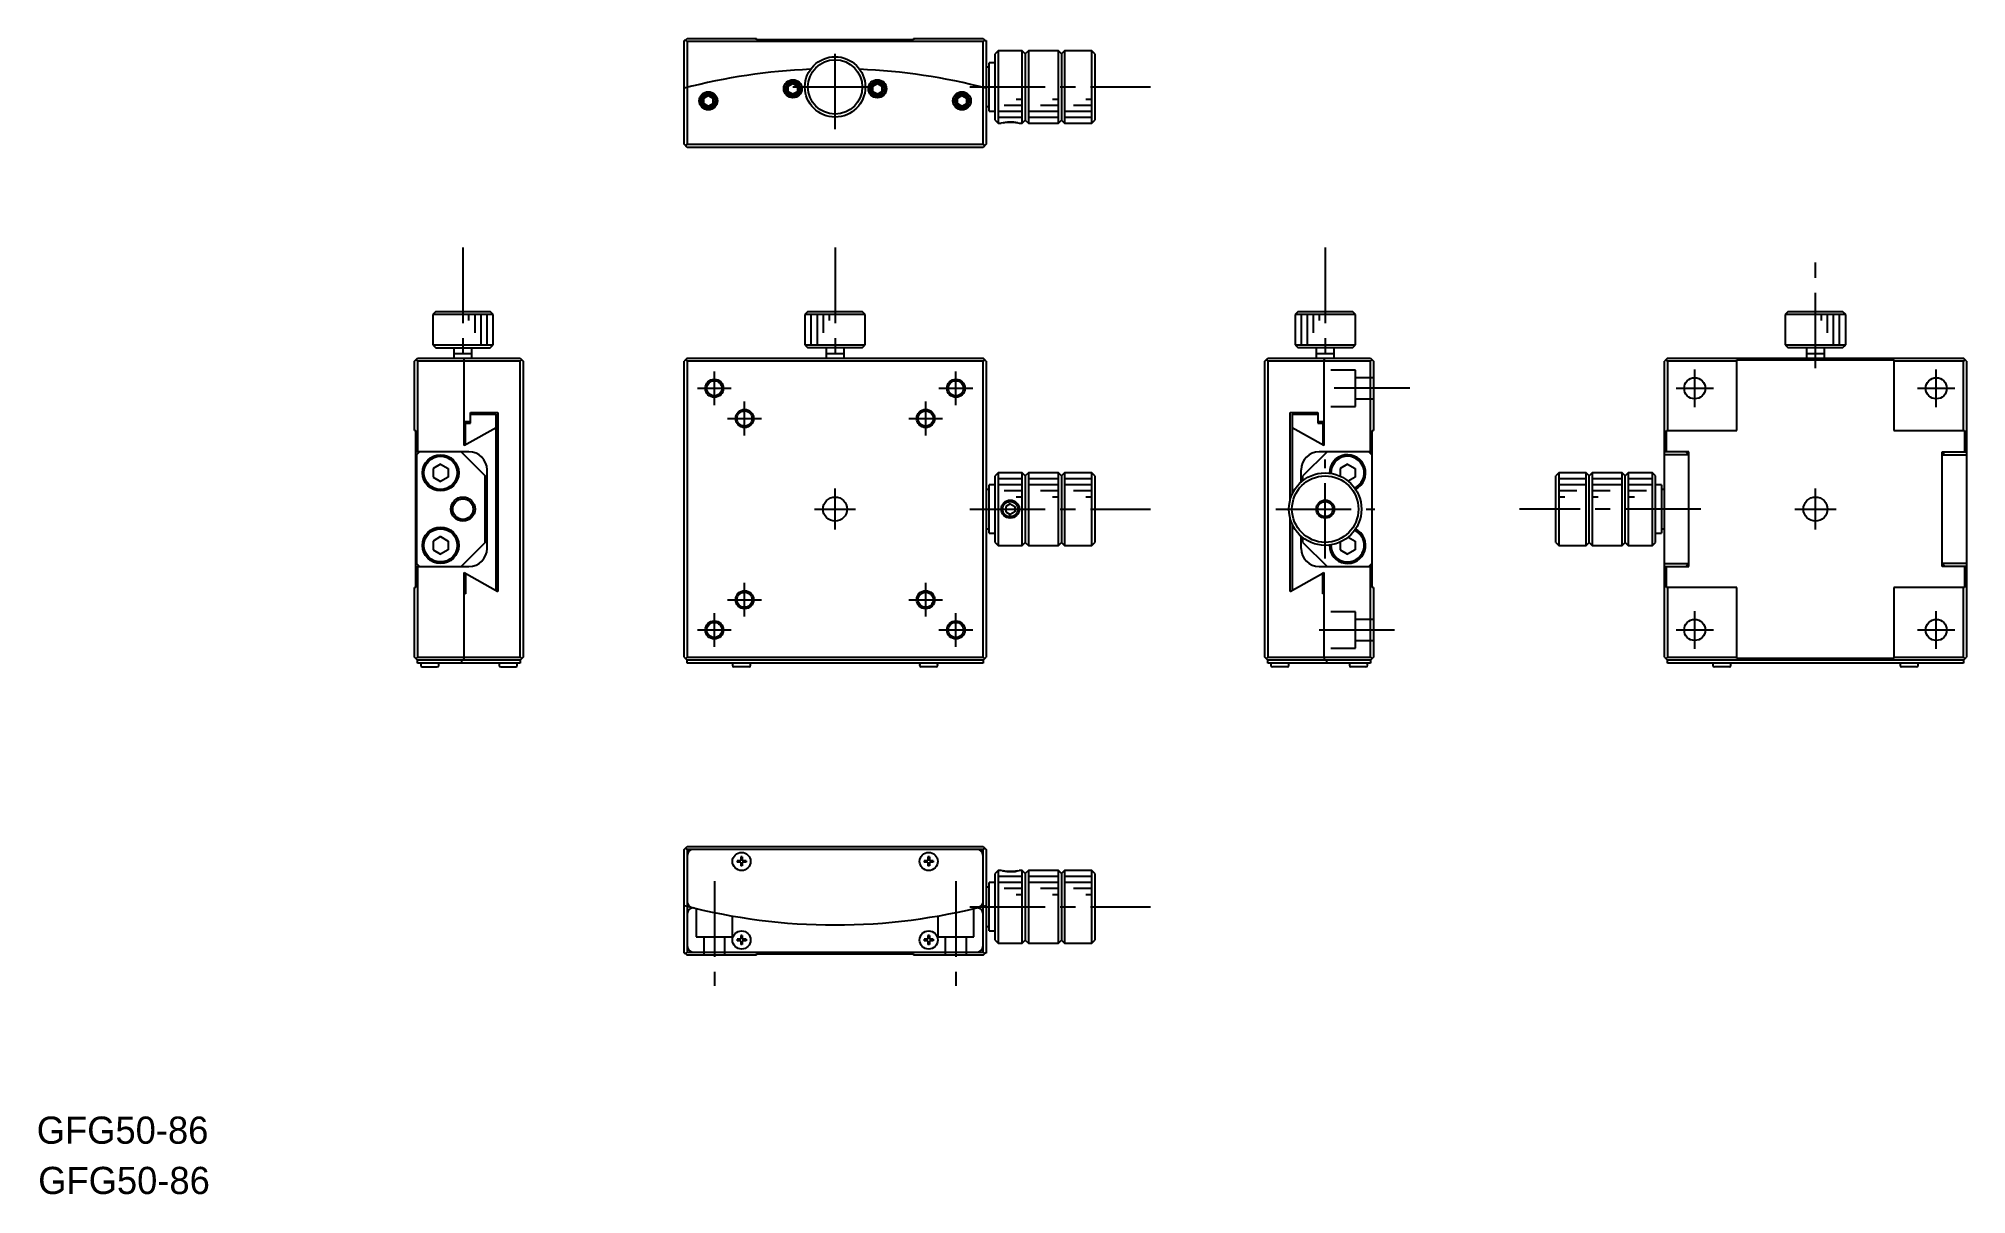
# Model space of a CAD drawing. Extents: x 58 to 377, y -4 to 187.
import ezdxf

# ---------------------------------------------------------------- set-up
doc = ezdxf.new("R2010")
doc.units = 0
doc.header["$LTSCALE"] = 10
doc.linetypes.add('CENTER', pattern=[2, 1.25, -0.25, 0.25, -0.25])
doc.linetypes.add('DASHED', pattern=[3.5, 2, -1.5])
doc.layers.get('0').update_dxf_attribs({"linetype": 'CONTINUOUS'})
doc.layers.add('CENTER', color=1, linetype='CENTER')
doc.styles.get("Standard").update_dxf_attribs({"font": 'FGP教科書体NT-M'})

msp = doc.modelspace()

# ---------------------------------------------------------------- linework, layer by layer
at = {"color": 7, "linetype": 'CONTINUOUS'}
for p, q in [((164.674692, 186.710198), (165.174692, 187.210198)), ((164.874692, 186.910198), (164.674692, 186.910198)), ((164.674692, 169.710198), (164.674692, 186.910198)), ((164.924692, 186.960198), (165.174692, 186.710198)), ((165.174692, 187.210198), (176.674692, 187.210198)), ((214.174692, 186.710198), (165.174692, 186.710198)), ((165.174692, 186.710198), (165.174692, 169.710198)), ((176.674692, 187.010198), (176.674692, 187.210198)), ((202.674692, 187.010198), (176.674692, 187.010198)), ((202.674692, 187.210198), (202.674692, 187.010198)), ((202.674692, 187.210198), (214.174692, 187.210198)), ((214.174692, 187.210198), (214.674692, 186.710198)), ((214.174692, 186.710198), (214.424692, 186.960198)), ((214.174692, 169.710198), (214.174692, 186.710198)), ((214.474692, 186.910198), (214.674692, 186.910198)), ((214.674692, 186.910198), (214.674692, 169.710198)), ((216.674692, 185.210198), (216.174692, 184.710198)), ((216.674692, 185.210198), (216.674692, 173.210198)), ((220.674692, 185.210198), (216.674692, 185.210198)), ((220.674692, 173.210198), (220.674692, 185.210198)), ((221.174692, 184.710198), (220.674692, 185.210198)), ((221.674692, 185.210198), (221.174692, 184.710198)), ((221.674692, 185.210198), (221.674692, 173.210198)), ((226.674692, 185.210198), (221.674692, 185.210198)), ((226.674692, 173.210198), (226.674692, 185.210198)), ((227.174692, 184.710198), (226.674692, 185.210198)), ((227.674692, 185.210198), (227.174692, 184.710198)), ((227.674692, 185.210198), (227.674692, 173.210198)), ((232.174692, 185.210198), (227.674692, 185.210198)), ((232.174692, 173.210198), (232.174692, 185.210198)), ((232.674692, 184.710198), (232.174692, 185.210198)), ((215.174692, 182.460198), (214.674692, 182.460198)), ((215.174692, 175.210198), (215.174692, 183.210198)), ((216.174692, 183.210198), (215.174692, 183.210198)), ((216.174692, 173.710198), (216.174692, 184.710198)), ((221.174692, 184.710198), (221.174692, 173.710198)), ((227.174692, 184.710198), (227.174692, 173.710198)), ((232.674692, 184.710198), (232.674692, 173.710198)), ((181.924692, 179.343211), (182.674692, 179.776223)), ((181.924692, 178.477185), (181.924692, 179.343211)), ((182.674692, 179.776223), (183.424692, 179.343211)), ((183.424692, 179.343211), (183.424692, 178.477185)), ((195.924692, 179.343211), (196.674692, 179.776223)), ((195.924692, 178.477185), (195.924692, 179.343211)), ((196.674692, 179.776223), (197.424692, 179.343211)), ((197.424692, 179.343211), (197.424692, 178.477185)), ((167.924692, 177.343211), (168.674692, 177.776223)), ((167.924692, 176.477185), (167.924692, 177.343211)), ((167.924692, 176.477185), (168.674692, 176.044172)), ((168.674692, 177.776223), (169.424692, 177.343211)), ((168.674692, 176.044172), (169.424692, 176.477185)), ((169.424692, 177.343211), (169.424692, 176.477185)), ((181.924692, 178.477185), (182.674692, 178.044172)), ((182.674692, 178.044172), (183.424692, 178.477185)), ((195.924692, 178.477185), (196.674692, 178.044172)), ((196.674692, 178.044172), (197.424692, 178.477185)), ((209.924692, 177.343211), (210.674692, 177.776223)), ((209.924692, 176.477185), (209.924692, 177.343211)), ((209.924692, 176.477185), (210.674692, 176.044172)), ((210.674692, 177.776223), (211.424692, 177.343211)), ((210.674692, 176.044172), (211.424692, 176.477185)), ((211.424692, 177.343211), (211.424692, 176.477185)), ((214.674692, 175.960198), (215.174692, 175.960198)), ((215.174692, 175.210198), (216.174692, 175.210198)), ((216.174692, 173.710198), (216.674692, 173.210198)), ((216.674692, 173.210198), (217.175609, 173.210198)), ((220.174687, 173.210198), (220.674692, 173.210198)), ((220.674692, 173.210198), (221.174692, 173.710198)), ((221.174692, 173.710198), (221.674692, 173.210198)), ((221.674692, 173.210198), (226.674692, 173.210198)), ((226.674692, 173.210198), (227.174692, 173.710198)), ((227.174692, 173.710198), (227.674692, 173.210198)), ((227.674692, 173.210198), (232.174692, 173.210198)), ((232.174692, 173.210198), (232.674692, 173.710198)), ((165.174692, 169.210198), (164.674692, 169.710198)), ((165.174692, 169.710198), (164.924692, 169.460198)), ((165.174692, 169.710198), (214.174692, 169.710198)), ((214.424692, 169.460198), (214.174692, 169.710198)), ((214.674692, 169.710198), (214.174692, 169.210198)), ((214.174692, 169.210198), (165.174692, 169.210198)), ((123.532916, 142.03578), (123.032916, 141.53578)), ((133.032916, 141.53578), (123.032916, 141.53578)), ((123.032916, 141.53578), (123.032916, 136.53578)), ((123.532916, 142.03578), (132.532916, 142.03578)), ((133.032916, 141.53578), (132.532916, 142.03578)), ((133.032916, 136.53578), (133.032916, 141.53578)), ((185.174692, 142.03578), (184.674692, 141.53578)), ((194.674692, 141.53578), (184.674692, 141.53578)), ((184.674692, 141.53578), (184.674692, 136.53578)), ((185.174692, 142.03578), (194.174692, 142.03578)), ((194.674692, 141.53578), (194.174692, 142.03578)), ((194.674692, 136.53578), (194.674692, 141.53578)), ((266.341469, 142.03578), (265.841469, 141.53578)), ((265.841469, 141.53578), (265.841469, 136.53578)), ((275.841469, 141.53578), (265.841469, 141.53578)), ((266.341469, 142.03578), (275.341469, 142.03578)), ((275.841469, 141.53578), (275.341469, 142.03578)), ((275.841469, 136.53578), (275.841469, 141.53578)), ((347.541584, 142.03578), (347.041584, 141.53578)), ((347.041584, 141.53578), (347.041584, 136.53578)), ((357.041584, 141.53578), (347.041584, 141.53578)), ((347.541584, 142.03578), (356.541584, 142.03578)), ((357.041584, 141.53578), (356.541584, 142.03578)), ((357.041584, 136.53578), (357.041584, 141.53578)), ((120.032916, 133.834411), (120.532916, 134.334411)), ((120.532916, 134.334411), (137.532916, 134.334411)), ((123.032916, 136.53578), (133.032916, 136.53578)), ((123.032916, 136.53578), (123.532916, 136.03578)), ((123.532916, 136.03578), (132.532916, 136.03578)), ((129.532921, 135.03578), (126.532911, 135.03578)), ((126.532916, 136.03578), (126.532916, 134.334431)), ((129.532916, 134.334431), (129.532916, 136.03578)), ((132.532916, 136.03578), (133.032916, 136.53578)), ((137.532916, 134.334411), (138.032916, 133.834411)), ((165.174692, 134.334411), (164.674692, 133.834411)), ((165.174692, 134.334411), (214.174692, 134.334411)), ((184.674692, 136.53578), (185.174692, 136.03578)), ((184.674692, 136.53578), (194.674692, 136.53578)), ((194.174692, 136.03578), (185.174692, 136.03578)), ((191.174697, 135.03578), (188.174687, 135.03578)), ((188.174692, 136.03578), (188.174692, 134.334411)), ((191.174692, 134.334411), (191.174692, 136.03578)), ((194.174692, 136.03578), (194.674692, 136.53578)), ((214.674692, 133.834411), (214.174692, 134.334411)), ((260.841469, 133.834411), (261.341469, 134.334411)), ((261.341469, 134.334411), (278.341469, 134.334411)), ((265.841469, 136.53578), (266.341469, 136.03578)), ((265.841469, 136.53578), (275.841469, 136.53578)), ((275.341469, 136.03578), (266.341469, 136.03578)), ((272.341474, 135.03578), (269.341464, 135.03578)), ((269.341469, 136.03578), (269.341469, 134.334431)), ((272.341469, 134.334431), (272.341469, 136.03578)), ((275.341469, 136.03578), (275.841469, 136.53578)), ((278.341469, 134.334411), (278.841469, 133.834411)), ((327.541584, 134.334411), (327.041584, 133.834411)), ((327.541584, 134.334411), (376.541584, 134.334411)), ((347.041584, 136.53578), (357.041584, 136.53578)), ((347.041584, 136.53578), (347.541584, 136.03578)), ((356.541584, 136.03578), (347.541584, 136.03578)), ((353.541589, 135.03578), (350.541579, 135.03578)), ((350.541584, 136.03578), (350.541584, 134.334411)), ((353.541584, 134.334411), (353.541584, 136.03578)), ((356.541584, 136.03578), (357.041584, 136.53578)), ((377.041584, 133.834411), (376.541584, 134.334411)), ((120.032916, 122.334411), (120.032916, 133.834411)), ((120.532916, 133.834411), (120.282916, 134.084411)), ((120.532916, 133.834411), (120.532916, 118.834411)), ((137.532916, 133.834411), (120.532916, 133.834411)), ((128.241476, 119.84031), (128.241476, 133.834411)), ((137.782916, 134.084411), (137.532916, 133.834411)), ((137.532916, 84.834411), (137.532916, 133.834411)), ((138.032916, 133.834411), (138.032916, 84.834411)), ((164.674692, 84.834411), (164.674692, 133.834411)), ((165.174692, 133.834411), (164.924692, 134.084411)), ((165.174692, 133.834411), (165.174692, 84.834411)), ((214.174692, 133.834411), (165.174692, 133.834411)), ((214.174692, 133.834411), (214.424692, 134.084411)), ((214.174692, 84.834411), (214.174692, 133.834411)), ((214.674692, 133.834411), (214.674692, 84.834411)), ((260.841469, 84.834411), (260.841469, 133.834411)), ((261.341469, 133.834411), (261.091469, 134.084411)), ((261.341469, 133.834411), (261.341469, 84.834411)), ((278.341469, 133.834411), (261.341469, 133.834411)), ((270.632909, 133.834411), (270.632909, 119.84031)), ((278.591469, 134.084411), (278.341469, 133.834411)), ((278.341469, 118.834411), (278.341469, 133.834411)), ((278.841469, 133.834411), (278.841469, 122.334411)), ((327.041584, 84.834411), (327.041584, 133.834411)), ((327.291584, 134.084411), (327.541584, 133.834411)), ((327.541584, 133.834411), (327.541584, 122.334411)), ((339.041584, 133.834411), (327.541584, 133.834411)), ((339.041584, 134.034411), (365.041584, 134.034411)), ((339.041584, 122.334411), (339.041584, 134.034411)), ((365.041584, 134.034411), (365.041584, 122.334411)), ((376.541584, 133.834411), (365.041584, 133.834411)), ((376.541584, 133.834411), (376.791584, 134.084411)), ((376.541584, 122.334411), (376.541584, 133.834411)), ((377.041584, 133.834411), (377.041584, 84.834411)), ((129.275331, 125.334411), (133.83336, 125.334411)), ((129.275331, 123.53578), (129.275331, 125.334411)), ((129.275331, 125.093365), (129.332916, 125.03578)), ((129.275331, 125.03578), (133.522088, 125.03578)), ((131.332913, 125.035783), (131.631548, 125.334411)), ((133.522088, 95.894027), (133.522088, 125.03578)), ((133.83336, 125.334411), (133.83336, 95.72031)), ((265.041026, 110.868965), (265.041026, 125.334411)), ((265.041026, 125.334411), (269.599055, 125.334411)), ((265.352297, 125.03578), (269.599055, 125.03578)), ((265.352297, 125.03578), (265.352297, 111.757011)), ((267.242838, 125.334411), (267.541469, 125.03578)), ((269.541469, 125.03578), (269.599055, 125.093365)), ((269.599055, 125.334411), (269.599055, 123.53578)), ((120.032916, 122.334411), (120.232916, 122.334411)), ((120.232916, 96.334411), (120.232916, 122.334411)), ((128.241476, 123.834411), (129.275331, 123.834411)), ((128.241476, 123.53578), (129.275331, 123.53578)), ((128.448189, 119.95578), (128.448189, 123.53578)), ((133.522088, 122.784796), (128.701354, 120.097176)), ((270.633113, 119.840675), (265.352297, 122.784796)), ((269.599055, 123.834411), (270.632909, 123.834411)), ((269.599055, 123.53578), (270.632909, 123.53578)), ((270.426196, 123.53578), (270.426196, 119.95578)), ((278.641469, 122.334411), (278.841469, 122.334411)), ((278.641469, 96.334411), (278.641469, 122.334411)), ((327.341584, 118.834411), (327.341584, 122.334411)), ((327.341584, 122.334411), (339.041584, 122.334411)), ((365.041584, 122.334411), (376.741584, 122.334411)), ((376.741584, 122.334411), (376.741584, 118.834411)), ((129.032916, 118.834411), (120.232916, 118.834411)), ((120.332916, 118.334411), (120.832916, 118.834411)), ((120.332916, 118.334411), (120.332916, 100.334411)), ((127.732916, 118.834411), (131.732916, 114.834411)), ((128.701342, 120.097197), (128.241476, 119.84031)), ((128.241476, 119.95578), (128.448189, 119.95578)), ((271.141469, 118.834411), (267.141469, 114.834411)), ((278.641469, 118.834411), (269.841469, 118.834411)), ((270.426196, 119.95578), (270.632909, 119.95578)), ((278.541469, 118.334411), (278.041469, 118.834411)), ((278.541469, 118.334411), (278.541469, 100.334411)), ((331.041584, 118.834411), (327.041584, 118.834411)), ((331.041584, 118.334411), (327.041584, 118.334411)), ((331.041584, 118.334411), (330.541584, 118.834411)), ((331.041584, 99.834411), (331.041584, 118.834411)), ((373.041584, 118.334411), (373.541584, 118.834411)), ((373.041584, 99.834411), (373.041584, 118.834411)), ((373.041584, 118.834411), (377.041584, 118.834411)), ((373.041584, 118.334411), (377.041584, 118.334411)), ((124.332916, 116.777787), (123.082916, 116.056099)), ((123.082916, 116.056099), (123.082916, 114.612723)), ((124.332916, 116.777787), (125.582916, 116.056099)), ((125.582916, 116.056099), (125.582916, 114.612723)), ((132.032916, 102.834411), (132.032916, 115.834411)), ((216.674692, 115.334411), (216.174692, 114.834411)), ((220.674692, 115.334411), (216.674692, 115.334411)), ((216.674692, 115.334411), (216.674692, 103.334411)), ((221.174692, 114.834411), (220.674692, 115.334411)), ((220.674692, 103.334411), (220.674692, 115.334411)), ((221.674692, 115.334411), (221.174692, 114.834411)), ((221.674692, 115.334411), (221.674692, 103.334411)), ((226.674692, 115.334411), (221.674692, 115.334411)), ((227.174692, 114.834411), (226.674692, 115.334411)), ((226.674692, 103.334411), (226.674692, 115.334411)), ((227.674692, 115.334411), (227.174692, 114.834411)), ((227.674692, 115.334411), (227.674692, 103.334411)), ((232.174692, 115.334411), (227.674692, 115.334411)), ((232.174692, 103.334411), (232.174692, 115.334411)), ((232.674692, 114.834411), (232.174692, 115.334411)), ((266.841469, 113.806547), (266.841469, 115.834411)), ((274.541469, 116.777787), (273.291469, 116.056099)), ((273.291469, 116.056099), (273.291469, 114.811409)), ((274.541469, 116.777787), (275.791469, 116.056099)), ((275.791469, 116.056099), (275.791469, 114.612723)), ((309.541584, 115.334411), (309.041584, 114.834411)), ((314.041584, 115.334411), (309.541584, 115.334411)), ((309.541584, 115.334411), (309.541584, 103.334411)), ((314.541584, 114.834411), (314.041584, 115.334411)), ((314.041584, 103.334411), (314.041584, 115.334411)), ((315.041584, 115.334411), (314.541584, 114.834411)), ((315.041584, 115.334411), (315.041584, 103.334411)), ((320.041584, 115.334411), (315.041584, 115.334411)), ((320.541584, 114.834411), (320.041584, 115.334411)), ((320.041584, 103.334411), (320.041584, 115.334411)), ((321.041584, 115.334411), (320.541584, 114.834411)), ((321.041584, 115.334411), (321.041584, 103.334411)), ((325.041584, 115.334411), (321.041584, 115.334411)), ((325.041584, 103.334411), (325.041584, 115.334411)), ((325.541584, 114.834411), (325.041584, 115.334411)), ((123.082916, 114.612723), (124.332916, 113.891036)), ((125.582916, 114.612723), (124.332916, 113.891036)), ((131.732916, 103.834411), (131.732916, 114.834411)), ((215.174692, 112.584411), (214.674692, 112.584411)), ((216.174692, 113.334411), (215.174692, 113.334411)), ((215.174692, 105.334411), (215.174692, 113.334411)), ((216.174692, 103.834411), (216.174692, 114.834411)), ((221.174692, 114.834411), (221.174692, 103.834411)), ((227.174692, 114.834411), (227.174692, 103.834411)), ((232.674692, 114.834411), (232.674692, 103.834411)), ((267.141469, 114.057758), (267.141469, 114.834411)), ((275.791469, 114.612723), (274.662131, 113.9607)), ((309.041584, 103.834411), (309.041584, 114.834411)), ((314.541584, 103.834411), (314.541584, 114.834411)), ((320.541584, 103.834411), (320.541584, 114.834411)), ((325.541584, 103.834411), (325.541584, 114.834411)), ((326.541584, 113.334411), (325.541584, 113.334411)), ((326.541584, 113.334411), (326.541584, 105.334411)), ((327.041584, 112.584411), (326.541584, 112.584411)), ((218.674692, 110.200437), (217.924692, 109.767424)), ((217.924692, 109.767424), (217.924692, 108.901399)), ((217.924692, 108.901399), (218.674692, 108.468386)), ((218.674692, 110.200437), (219.424692, 109.767424)), ((219.424692, 108.901399), (218.674692, 108.468386)), ((219.424692, 109.767424), (219.424692, 108.901399)), ((214.674692, 106.084411), (215.174692, 106.084411)), ((265.041026, 95.72031), (265.041026, 107.799857)), ((265.352297, 106.911811), (265.352297, 95.894027)), ((326.541584, 106.084411), (327.041584, 106.084411)), ((124.332916, 104.777787), (123.082916, 104.056099)), ((123.082916, 104.056099), (123.082916, 102.612723)), ((123.082916, 102.612723), (124.332916, 101.891036)), ((124.332916, 104.777787), (125.582916, 104.056099)), ((125.582916, 102.612723), (124.332916, 101.891036)), ((125.582916, 104.056099), (125.582916, 102.612723)), ((131.732916, 103.834411), (127.732916, 99.834411)), ((215.174692, 105.334411), (216.174692, 105.334411)), ((216.174692, 103.834411), (216.674692, 103.334411)), ((216.674692, 103.334411), (220.674692, 103.334411)), ((220.674692, 103.334411), (221.174692, 103.834411)), ((221.174692, 103.834411), (221.674692, 103.334411)), ((221.674692, 103.334411), (226.674692, 103.334411)), ((226.674692, 103.334411), (227.174692, 103.834411)), ((227.174692, 103.834411), (227.674692, 103.334411)), ((227.674692, 103.334411), (232.174692, 103.334411)), ((232.174692, 103.334411), (232.674692, 103.834411)), ((266.841469, 102.834411), (266.841469, 104.862275)), ((267.141469, 103.834411), (267.141469, 104.611065)), ((267.141469, 103.834411), (271.141469, 99.834411)), ((273.291469, 103.857414), (273.291469, 102.612723)), ((273.291469, 102.612723), (274.541469, 101.891036)), ((275.791469, 102.612723), (274.541469, 101.891036)), ((274.662131, 104.708123), (275.791469, 104.056099)), ((275.791469, 104.056099), (275.791469, 102.612723)), ((309.041584, 103.834411), (309.541584, 103.334411)), ((309.541584, 103.334411), (314.041584, 103.334411)), ((314.041584, 103.334411), (314.541584, 103.834411)), ((314.541584, 103.834411), (315.041584, 103.334411)), ((315.041584, 103.334411), (320.041584, 103.334411)), ((320.041584, 103.334411), (320.541584, 103.834411)), ((320.541584, 103.834411), (321.041584, 103.334411)), ((321.041584, 103.334411), (325.041584, 103.334411)), ((325.041584, 103.334411), (325.541584, 103.834411)), ((325.541584, 105.334411), (326.541584, 105.334411)), ((120.232916, 99.834411), (129.032916, 99.834411)), ((120.832916, 99.834411), (120.332916, 100.334411)), ((120.532916, 99.834411), (120.532916, 84.834411)), ((269.841469, 99.834411), (278.641469, 99.834411)), ((278.041469, 99.834411), (278.541469, 100.334411)), ((278.341469, 84.834411), (278.341469, 99.834411)), ((327.041584, 100.334411), (331.041584, 100.334411)), ((327.041584, 99.834411), (331.041584, 99.834411)), ((327.341584, 96.334411), (327.341584, 99.834411)), ((330.541584, 99.834411), (331.041584, 100.334411)), ((377.041584, 100.334411), (373.041584, 100.334411)), ((373.541584, 99.834411), (373.041584, 100.334411)), ((377.041584, 99.834411), (373.041584, 99.834411)), ((376.741584, 99.834411), (376.741584, 96.334411)), ((120.032916, 84.834411), (120.032916, 96.334411)), ((120.232916, 96.334411), (120.032916, 96.334411)), ((128.241402, 98.838381), (133.833428, 95.720433)), ((128.241476, 84.834411), (128.241476, 98.838513)), ((128.241476, 98.722531), (128.448189, 98.722531)), ((128.448189, 98.722531), (128.448189, 95.334411)), ((265.040957, 95.720433), (270.465253, 98.744859)), ((270.426196, 95.334411), (270.426196, 98.722531)), ((270.426196, 98.722531), (270.632909, 98.722531)), ((270.465253, 98.744859), (270.632909, 98.838513)), ((270.632909, 98.838513), (270.632909, 84.834411)), ((278.841469, 96.334411), (278.641469, 96.334411)), ((278.841469, 96.334411), (278.841469, 84.834411)), ((339.041584, 96.334411), (327.341584, 96.334411)), ((327.541584, 96.334411), (327.541584, 84.834411)), ((339.041584, 84.634411), (339.041584, 96.334411)), ((376.741584, 96.334411), (365.041584, 96.334411)), ((365.041584, 96.334411), (365.041584, 84.634411)), ((376.541584, 84.834411), (376.541584, 96.334411)), ((128.448189, 95.334411), (128.241476, 95.334411)), ((270.632909, 95.334411), (270.426196, 95.334411)), ((120.532916, 84.334411), (120.032916, 84.834411)), ((120.282916, 84.584411), (120.532916, 84.834411)), ((120.532916, 84.834411), (137.532916, 84.834411)), ((120.532916, 83.834411), (120.532916, 84.334411)), ((137.532916, 84.334411), (120.532916, 84.334411)), ((137.532916, 83.834411), (120.532916, 83.834411)), ((121.032916, 83.584411), (121.032916, 83.484411)), ((121.282916, 83.234411), (123.782916, 83.234411)), ((124.032916, 83.484411), (124.032916, 83.584411)), ((127.833379, 83.834411), (127.833379, 84.334411)), ((134.032916, 83.584411), (134.032916, 83.484411)), ((134.282916, 83.234411), (136.782916, 83.234411)), ((137.032916, 83.484411), (137.032916, 83.584411)), ((137.532916, 84.834411), (137.782916, 84.584411)), ((138.032916, 84.834411), (137.532916, 84.334411)), ((137.532916, 84.334411), (137.532916, 83.834411)), ((164.674692, 84.834411), (165.174692, 84.334411)), ((164.924692, 84.584411), (165.174692, 84.834411)), ((165.174692, 84.834411), (214.174692, 84.834411)), ((165.174692, 83.834411), (165.174692, 84.334411)), ((214.174692, 84.334411), (165.174692, 84.334411)), ((214.174692, 83.834411), (165.174692, 83.834411)), ((172.674692, 83.584411), (172.674692, 83.484411)), ((175.424692, 83.234411), (172.924692, 83.234411)), ((175.674692, 83.484411), (175.674692, 83.584411)), ((203.674692, 83.584411), (203.674692, 83.484411)), ((206.424692, 83.234411), (203.924692, 83.234411)), ((206.674692, 83.484411), (206.674692, 83.584411)), ((214.424692, 84.584411), (214.174692, 84.834411)), ((214.174692, 84.334411), (214.674692, 84.834411)), ((214.174692, 84.334411), (214.174692, 83.834411)), ((261.341469, 84.334411), (260.841469, 84.834411)), ((261.091469, 84.584411), (261.341469, 84.834411)), ((261.341469, 84.834411), (278.341469, 84.834411)), ((261.341469, 83.834411), (261.341469, 84.334411)), ((278.341469, 84.334411), (261.341469, 84.334411)), ((278.341469, 83.834411), (261.341469, 83.834411)), ((261.841469, 83.584411), (261.841469, 83.484411)), ((264.591469, 83.234411), (262.091469, 83.234411)), ((264.841469, 83.484411), (264.841469, 83.584411)), ((271.041006, 84.334411), (271.041006, 83.834411)), ((274.841469, 83.584411), (274.841469, 83.484411)), ((277.591469, 83.234411), (275.091469, 83.234411)), ((277.841469, 83.484411), (277.841469, 83.584411)), ((278.341469, 84.834411), (278.591469, 84.584411)), ((278.841469, 84.834411), (278.341469, 84.334411)), ((278.341469, 84.334411), (278.341469, 83.834411)), ((327.041584, 84.834411), (327.541584, 84.334411)), ((327.541584, 84.834411), (327.291584, 84.584411)), ((327.541584, 84.834411), (339.041584, 84.834411)), ((327.541584, 83.834411), (327.541584, 84.334411)), ((376.541584, 84.334411), (327.541584, 84.334411)), ((376.541584, 83.834411), (327.541584, 83.834411)), ((335.041584, 83.584411), (335.041584, 83.484411)), ((337.791584, 83.234411), (335.291584, 83.234411)), ((338.041584, 83.484411), (338.041584, 83.584411)), ((365.041584, 84.634411), (339.041584, 84.634411)), ((365.041584, 84.834411), (376.541584, 84.834411)), ((366.041584, 83.584411), (366.041584, 83.484411)), ((368.791584, 83.234411), (366.291584, 83.234411)), ((369.041584, 83.484411), (369.041584, 83.584411)), ((376.791584, 84.584411), (376.541584, 84.834411)), ((376.541584, 84.334411), (377.041584, 84.834411)), ((376.541584, 84.334411), (376.541584, 83.834411)), ((164.674692, 53.018323), (165.174692, 53.518323)), ((164.674692, 35.818323), (164.674692, 53.018323)), ((164.924692, 53.268323), (165.174692, 53.018323)), ((165.174692, 53.518323), (214.174692, 53.518323)), ((165.174692, 53.018323), (165.174692, 36.018323)), ((214.174692, 53.018323), (165.174692, 53.018323)), ((173.424692, 51.143323), (173.424692, 50.893323)), ((174.049692, 51.143323), (173.424692, 51.143323)), ((174.299692, 51.768323), (174.049692, 51.768323)), ((174.049692, 51.768323), (174.049692, 51.143323)), ((174.299692, 51.768323), (174.299692, 51.143323)), ((174.924692, 51.143323), (174.299692, 51.143323)), ((174.924692, 51.143323), (174.924692, 50.893323)), ((204.424692, 51.143323), (204.424692, 50.893323)), ((205.049692, 51.143323), (204.424692, 51.143323)), ((205.299692, 51.768323), (205.049692, 51.768323)), ((205.049692, 51.768323), (205.049692, 51.143323)), ((205.299692, 51.768323), (205.299692, 51.143323)), ((205.924692, 51.143323), (205.299692, 51.143323)), ((205.924692, 51.143323), (205.924692, 50.893323)), ((214.174692, 53.518323), (214.674692, 53.018323)), ((214.174692, 53.018323), (214.424692, 53.268323)), ((214.174692, 36.018323), (214.174692, 53.018323)), ((214.674692, 53.018323), (214.674692, 35.818323)), ((174.049692, 50.893323), (173.424692, 50.893323)), ((174.049692, 50.893323), (174.049692, 50.268323)), ((174.299692, 50.268323), (174.049692, 50.268323)), ((174.299692, 50.893323), (174.299692, 50.268323)), ((174.924692, 50.893323), (174.299692, 50.893323)), ((205.049692, 50.893323), (204.424692, 50.893323)), ((205.049692, 50.893323), (205.049692, 50.268323)), ((205.299692, 50.268323), (205.049692, 50.268323)), ((205.299692, 50.893323), (205.299692, 50.268323)), ((205.924692, 50.893323), (205.299692, 50.893323)), ((216.674692, 49.518323), (216.174692, 49.018323)), ((216.174692, 38.018323), (216.174692, 49.018323)), ((216.674692, 49.518323), (216.674692, 37.518323)), ((217.175609, 49.518323), (216.674692, 49.518323)), ((220.674692, 49.518323), (220.174687, 49.518323)), ((220.674692, 37.518323), (220.674692, 49.518323)), ((221.174692, 49.018323), (220.674692, 49.518323)), ((221.674692, 49.518323), (221.174692, 49.018323)), ((221.174692, 49.018323), (221.174692, 38.018323)), ((221.674692, 49.518323), (221.674692, 37.518323)), ((226.674692, 49.518323), (221.674692, 49.518323)), ((226.674692, 37.518323), (226.674692, 49.518323)), ((227.174692, 49.018323), (226.674692, 49.518323)), ((227.674692, 49.518323), (227.174692, 49.018323)), ((227.174692, 49.018323), (227.174692, 38.018323)), ((227.674692, 49.518323), (227.674692, 37.518323)), ((232.174692, 49.518323), (227.674692, 49.518323)), ((232.174692, 37.518323), (232.174692, 49.518323)), ((232.674692, 49.018323), (232.174692, 49.518323)), ((232.674692, 49.018323), (232.674692, 38.018323)), ((215.174692, 46.768323), (214.674692, 46.768323)), ((215.174692, 39.518323), (215.174692, 47.518323)), ((216.174692, 47.518323), (215.174692, 47.518323)), ((174.299692, 38.768323), (174.049692, 38.768323)), ((174.049692, 38.768323), (174.049692, 38.143323)), ((174.299692, 38.768323), (174.299692, 38.143323)), ((205.299692, 38.768323), (205.049692, 38.768323)), ((205.049692, 38.768323), (205.049692, 38.143323)), ((205.299692, 38.768323), (205.299692, 38.143323)), ((214.674692, 40.268323), (215.174692, 40.268323)), ((215.174692, 39.518323), (216.174692, 39.518323)), ((164.674692, 36.018323), (165.174692, 35.518323)), ((164.674692, 35.818323), (164.874692, 35.818323)), ((165.174692, 36.018323), (164.924692, 35.768323)), ((165.174692, 36.018323), (214.174692, 36.018323)), ((176.674692, 35.518323), (165.174692, 35.518323)), ((173.424692, 38.143323), (173.424692, 37.893323)), ((174.049692, 38.143323), (173.424692, 38.143323)), ((174.049692, 37.893323), (173.424692, 37.893323)), ((174.049692, 37.893323), (174.049692, 37.268323)), ((174.299692, 37.268323), (174.049692, 37.268323)), ((174.924692, 38.143323), (174.299692, 38.143323)), ((174.299692, 37.893323), (174.299692, 37.268323)), ((174.924692, 37.893323), (174.299692, 37.893323)), ((174.924692, 38.143323), (174.924692, 37.893323)), ((176.674692, 35.718323), (202.674692, 35.718323)), ((176.674692, 35.518323), (176.674692, 35.718323)), ((202.674692, 35.718323), (202.674692, 35.518323)), ((214.174692, 35.518323), (202.674692, 35.518323)), ((204.424692, 38.143323), (204.424692, 37.893323)), ((205.049692, 38.143323), (204.424692, 38.143323)), ((205.049692, 37.893323), (204.424692, 37.893323)), ((205.049692, 37.893323), (205.049692, 37.268323)), ((205.299692, 37.268323), (205.049692, 37.268323)), ((205.924692, 38.143323), (205.299692, 38.143323)), ((205.299692, 37.893323), (205.299692, 37.268323)), ((205.924692, 37.893323), (205.299692, 37.893323)), ((205.924692, 38.143323), (205.924692, 37.893323)), ((214.424692, 35.768323), (214.174692, 36.018323)), ((214.174692, 35.518323), (214.674692, 36.018323)), ((214.674692, 35.818323), (214.474692, 35.818323)), ((216.174692, 38.018323), (216.674692, 37.518323)), ((216.674692, 37.518323), (220.674692, 37.518323)), ((220.674692, 37.518323), (221.174692, 38.018323)), ((221.174692, 38.018323), (221.674692, 37.518323)), ((221.674692, 37.518323), (226.674692, 37.518323)), ((226.674692, 37.518323), (227.174692, 38.018323)), ((227.174692, 38.018323), (227.674692, 37.518323)), ((227.674692, 37.518323), (232.174692, 37.518323)), ((232.174692, 37.518323), (232.674692, 38.018323))]:
    msp.add_line(p, q, dxfattribs=at)
at = {"color": 3, "linetype": 'CONTINUOUS'}
for p, q in [((217.674692, 176.210198), (220.674692, 176.210198)), ((219.674692, 177.210198), (220.674692, 177.210198)), ((223.674692, 176.210198), (226.674692, 176.210198)), ((225.674692, 177.210198), (226.674692, 177.210198)), ((229.174692, 176.210198), (232.174692, 176.210198)), ((231.174692, 177.210198), (232.174692, 177.210198)), ((216.674692, 175.210198), (220.674692, 175.210198)), ((216.674692, 174.210198), (220.674692, 174.210198)), ((219.935928, 173.265391), (220.174687, 173.210198)), ((221.674692, 175.210198), (226.674692, 175.210198)), ((221.674692, 174.210198), (226.674692, 174.210198)), ((227.674692, 175.210198), (232.174692, 175.210198)), ((227.674692, 174.210198), (232.174692, 174.210198)), ((129.032916, 140.53578), (129.032916, 141.53578)), ((130.032916, 138.53578), (130.032916, 141.53578)), ((131.032916, 136.53578), (131.032916, 141.53578)), ((132.032916, 136.53578), (132.032916, 141.53578)), ((185.674692, 141.53578), (185.674692, 136.53578)), ((186.674692, 141.53578), (186.674692, 136.53578)), ((187.674692, 141.53578), (187.674692, 138.53578)), ((188.674692, 141.53578), (188.674692, 140.53578)), ((266.841469, 141.53578), (266.841469, 136.53578)), ((267.841469, 141.53578), (267.841469, 136.53578)), ((268.841469, 141.53578), (268.841469, 138.53578)), ((269.841469, 141.53578), (269.841469, 140.53578)), ((353.041584, 140.53578), (353.041584, 141.53578)), ((354.041584, 138.53578), (354.041584, 141.53578)), ((355.041584, 136.53578), (355.041584, 141.53578)), ((356.041584, 136.53578), (356.041584, 141.53578)), ((220.674692, 114.334411), (216.674692, 114.334411)), ((220.674692, 113.334411), (216.674692, 113.334411)), ((220.674692, 112.334411), (217.674692, 112.334411)), ((226.674692, 114.334411), (221.674692, 114.334411)), ((226.674692, 113.334411), (221.674692, 113.334411)), ((226.674692, 112.334411), (223.674692, 112.334411)), ((232.174692, 114.334411), (227.674692, 114.334411)), ((232.174692, 113.334411), (227.674692, 113.334411)), ((232.174692, 112.334411), (229.174692, 112.334411)), ((314.041584, 114.334411), (309.541584, 114.334411)), ((314.041584, 113.334411), (309.541584, 113.334411)), ((312.541584, 112.334411), (309.541584, 112.334411)), ((320.041584, 114.334411), (315.041584, 114.334411)), ((320.041584, 113.334411), (315.041584, 113.334411)), ((318.041584, 112.334411), (315.041584, 112.334411)), ((325.041584, 114.334411), (321.041584, 114.334411)), ((325.041584, 113.334411), (321.041584, 113.334411)), ((324.041584, 112.334411), (321.041584, 112.334411)), ((220.674692, 111.334411), (219.674692, 111.334411)), ((226.674692, 111.334411), (225.674692, 111.334411)), ((232.174692, 111.334411), (231.174692, 111.334411)), ((310.541584, 111.334411), (309.541584, 111.334411)), ((316.041584, 111.334411), (315.041584, 111.334411)), ((322.041584, 111.334411), (321.041584, 111.334411)), ((265.031888, 107.834416), (265.031993, 107.834416)), ((220.674692, 48.518323), (216.674692, 48.518323)), ((217.412866, 49.463255), (217.174697, 49.518323)), ((226.674692, 48.518323), (221.674692, 48.518323)), ((232.174692, 48.518323), (227.674692, 48.518323)), ((220.674692, 47.518323), (216.674692, 47.518323)), ((220.674692, 46.518323), (217.674692, 46.518323)), ((220.674692, 45.518323), (219.674692, 45.518323)), ((226.674692, 47.518323), (221.674692, 47.518323)), ((226.674692, 46.518323), (223.674692, 46.518323)), ((226.674692, 45.518323), (225.674692, 45.518323)), ((232.174692, 47.518323), (227.674692, 47.518323)), ((232.174692, 46.518323), (229.174692, 46.518323)), ((232.174692, 45.518323), (231.174692, 45.518323))]:
    msp.add_line(p, q, dxfattribs=at)
at = {"color": 3, "linetype": 'DASHED'}
for p, q in [((275.841469, 132.334411), (271.800212, 132.334411)), ((275.841469, 129.334411), (275.841469, 132.334411)), ((278.841469, 131.084411), (275.841469, 131.084411)), ((275.841469, 126.334411), (275.841469, 129.334411)), ((271.800206, 126.334411), (275.841469, 126.334411)), ((275.841469, 127.584411), (278.841469, 127.584411)), ((275.841469, 92.334411), (271.800212, 92.334411)), ((275.841469, 89.334411), (275.841469, 92.334411)), ((278.841469, 91.084411), (275.841469, 91.084411)), ((271.800206, 86.334411), (275.841469, 86.334411)), ((275.841469, 86.334411), (275.841469, 89.334411)), ((275.841469, 87.584411), (278.841469, 87.584411)), ((166.674692, 43.226948), (166.674692, 38.518323)), ((172.674692, 38.518323), (172.674692, 41.98884)), ((206.674692, 41.988951), (206.674692, 38.518323)), ((212.674692, 38.518323), (212.674692, 43.227098)), ((166.674692, 38.518323), (172.674692, 38.518323)), ((167.924692, 38.518323), (167.924692, 35.518323)), ((171.424692, 35.518323), (171.424692, 38.518323)), ((206.674692, 38.518323), (212.674692, 38.518323)), ((207.924692, 38.518323), (207.924692, 35.518323)), ((211.424692, 35.518323), (211.424692, 38.518323))]:
    msp.add_line(p, q, dxfattribs=at)
at = {"color": 7, "linetype": 'CONTINUOUS'}
for centre, radius in [((189.674692, 179.210198), 5), ((189.674692, 179.210198), 4.5), ((182.674692, 178.910198), 1.25), ((182.674692, 178.910198), 1), ((196.674692, 178.910198), 1.25), ((196.674692, 178.910198), 1), ((168.674692, 176.910198), 1.25), ((168.674692, 176.910198), 1), ((210.674692, 176.910198), 1.25), ((210.674692, 176.910198), 1), ((332.041584, 129.334411), 1.75), ((372.041584, 129.334411), 1.75), ((169.674692, 129.334411), 1.25), ((209.674692, 129.334411), 1.25), ((174.674692, 124.334411), 1.25), ((204.674692, 124.334411), 1.25), ((124.332916, 115.334411), 3), ((124.332916, 115.334411), 2.75), ((270.841469, 109.334411), 6), ((270.841469, 109.334411), 5.5), ((128.032916, 109.334411), 2), ((128.032916, 109.334411), 1.7), ((189.674692, 109.334411), 2), ((218.674693, 109.334417), 1.249998), ((270.841469, 109.334411), 1.25), ((352.041584, 109.334411), 2), ((124.332916, 103.334411), 3), ((124.332916, 103.334411), 2.75), ((174.674692, 94.334411), 1.25), ((204.674692, 94.334411), 1.25), ((169.674692, 89.334411), 1.25), ((209.674692, 89.334411), 1.25), ((332.041584, 89.334411), 1.75), ((372.041584, 89.334411), 1.75), ((174.174692, 51.018323), 1.5), ((205.174692, 51.018323), 1.5), ((174.174692, 38.018323), 1.5), ((205.174692, 38.018323), 1.5)]:
    msp.add_circle(centre, radius, dxfattribs=at)
at = {"color": 3, "linetype": 'CONTINUOUS'}
for centre, radius in [((182.674692, 178.910198), 1.5), ((196.674692, 178.910198), 1.5), ((168.674692, 176.910198), 1.5), ((210.674692, 176.910198), 1.5), ((169.674692, 129.334411), 1.5), ((209.674692, 129.334411), 1.5), ((174.674692, 124.334411), 1.5), ((204.674692, 124.334411), 1.5), ((218.674755, 109.334921), 1.499937), ((270.841469, 109.334411), 1.5), ((174.674692, 94.334411), 1.5), ((204.674692, 94.334411), 1.5), ((169.674692, 89.334411), 1.5), ((209.674692, 89.334411), 1.5)]:
    msp.add_circle(centre, radius, dxfattribs=at)
at = {"color": 7, "linetype": 'CONTINUOUS'}
for centre, radius, start, end in [((189.674692, 83.210198), 99, 92.351039, 104.626994), ((189.674692, 83.210198), 99, 75.373006, 87.648961), ((218.674692, 167.341631), 6.000214, 77.975737, 102.024263), ((224.032916, 158.834411), 99, 194.328131, 194.626994), ((174.841469, 158.834411), 99, 345.373006, 345.671869), ((129.032916, 115.834411), 3, 0, 90), ((269.841469, 115.834411), 3, 90, 180), ((274.541469, 115.334411), 3, 295.895313, 180.783184), ((274.541469, 115.334411), 2.75, 295.097901, 181.580597), ((128.032916, 109.334411), 4, 337.668355, 22.331645), ((274.541469, 103.334411), 3, 179.216816, 64.104687), ((274.541469, 103.334411), 2.75, 178.419403, 64.902099), ((129.032916, 102.834411), 3, 270, 0), ((269.841469, 102.834411), 3, 180, 270), ((121.282916, 83.584411), 0.25, 90, 180), ((121.282916, 83.484411), 0.25, 180, 270), ((123.782916, 83.584411), 0.25, 0, 90), ((123.782916, 83.484411), 0.25, 270, 0), ((224.032916, 59.834411), 99, 165.373006, 165.671869), ((134.282916, 83.584411), 0.25, 90, 180), ((134.282916, 83.484411), 0.25, 180, 270), ((136.782916, 83.584411), 0.25, 0, 90), ((136.782916, 83.484411), 0.25, 270, 0), ((172.924692, 83.584411), 0.25, 90, 180), ((172.924692, 83.484411), 0.25, 180, 270), ((175.424692, 83.584411), 0.25, 0, 90), ((175.424692, 83.484411), 0.25, 270, 0), ((203.924692, 83.584411), 0.25, 90, 180), ((203.924692, 83.484411), 0.25, 180, 270), ((206.424692, 83.584411), 0.25, 0, 90), ((206.424692, 83.484411), 0.25, 270, 0), ((262.091469, 83.584411), 0.25, 90, 180), ((262.091469, 83.484411), 0.25, 180, 270), ((264.591469, 83.584411), 0.25, 0, 90), ((264.591469, 83.484411), 0.25, 270, 0), ((174.841469, 59.834411), 99, 14.328131, 14.626994), ((275.091469, 83.584411), 0.25, 90, 180), ((275.091469, 83.484411), 0.25, 180, 270), ((277.591469, 83.584411), 0.25, 0, 90), ((277.591469, 83.484411), 0.25, 270, 0), ((335.291584, 83.584411), 0.25, 90, 180), ((335.291584, 83.484411), 0.25, 180, 270), ((337.791584, 83.584411), 0.25, 0, 90), ((337.791584, 83.484411), 0.25, 270, 0), ((366.291584, 83.584411), 0.25, 90, 180), ((366.291584, 83.484411), 0.25, 180, 270), ((368.791584, 83.584411), 0.25, 0, 90), ((368.791584, 83.484411), 0.25, 270, 0), ((166.174692, 52.018323), 1, 90, 180), ((213.174692, 52.018323), 1, 0, 90), ((218.674692, 55.386692), 6.000022, 257.975345, 282.024655), ((189.674692, 139.518323), 99, 255.373006, 284.626994), ((166.174692, 44.377637), 1, 180, 256.125504), ((166.174692, 42.318785), 1, 76.408377, 180), ((213.174692, 42.318785), 1, 0, 103.591623), ((213.174692, 44.377637), 1, 283.874496, 0), ((166.174692, 37.018323), 1, 180, 270), ((213.174692, 37.018323), 1, 270, 0)]:
    msp.add_arc(centre, radius, start, end, dxfattribs=at)
at = {"color": 3, "linetype": 'CONTINUOUS'}
for centre, radius, start, end in [((218.671509, 167.424598), 5.976087, 77.785057, 104.505149), ((218.677805, 55.307104), 5.979184, 257.786383, 284.498153)]:
    msp.add_arc(centre, radius, start, end, dxfattribs=at)
at = {"layer": 'CENTER', "color": 1, "linetype": 'CENTER'}
for p, q in [((189.674692, 172.210198), (189.674692, 186.210198)), ((182.674692, 179.210198), (196.674692, 179.210198)), ((211.9594, 179.210198), (241.909042, 179.210198)), ((128.032916, 152.635096), (128.032916, 132.635096)), ((189.674692, 152.635096), (189.674692, 132.635096)), ((270.841469, 152.635096), (270.841469, 132.635096)), ((352.041584, 132.635096), (352.041584, 152.635096)), ((169.674692, 126.534411), (169.674692, 132.134411)), ((209.674692, 126.534411), (209.674692, 132.134411)), ((332.041584, 126.234411), (332.041584, 132.434411)), ((372.041584, 126.234411), (372.041584, 132.434411)), ((166.874692, 129.334411), (172.474692, 129.334411)), ((206.874692, 129.334411), (212.474692, 129.334411)), ((284.841469, 129.334411), (269.841469, 129.334411)), ((328.941584, 129.334411), (335.141584, 129.334411)), ((368.941584, 129.334411), (375.141584, 129.334411)), ((174.674692, 121.534411), (174.674692, 127.134411)), ((204.674692, 121.534411), (204.674692, 127.134411)), ((171.874692, 124.334411), (177.474692, 124.334411)), ((201.874692, 124.334411), (207.474692, 124.334411)), ((270.841469, 101.134411), (270.841469, 117.534411)), ((189.674692, 105.934411), (189.674692, 112.734411)), ((352.041584, 105.934411), (352.041584, 112.734411)), ((186.274692, 109.334411), (193.074692, 109.334411)), ((211.9594, 109.334411), (241.909042, 109.334411)), ((262.641469, 109.334411), (279.041469, 109.334411)), ((333.041584, 109.334411), (303.041584, 109.334411)), ((348.641584, 109.334411), (355.441584, 109.334411)), ((174.674692, 91.534411), (174.674692, 97.134411)), ((204.674692, 91.534411), (204.674692, 97.134411)), ((171.874692, 94.334411), (177.474692, 94.334411)), ((201.874692, 94.334411), (207.474692, 94.334411)), ((169.674692, 86.534411), (169.674692, 92.134411)), ((209.674692, 86.534411), (209.674692, 92.134411)), ((332.041584, 86.234411), (332.041584, 92.434411)), ((372.041584, 86.234411), (372.041584, 92.434411)), ((166.874692, 89.334411), (172.474692, 89.334411)), ((206.874692, 89.334411), (212.474692, 89.334411)), ((269.841469, 89.334411), (284.841469, 89.334411)), ((328.941584, 89.334411), (335.141584, 89.334411)), ((368.941584, 89.334411), (375.141584, 89.334411)), ((169.674692, 47.734578), (169.674692, 30.411732)), ((209.674692, 47.734578), (209.674692, 30.411732)), ((211.9594, 43.518323), (241.909042, 43.518323))]:
    msp.add_line(p, q, dxfattribs=at)

# ---------------------------------------------------------------- texts
at = {"color": 7}
for p in [(57.445687, 4.296322), (57.688719, -4.024955)]:
    msp.add_text('GFG50-86', height=4.5, dxfattribs=at).set_placement(p)

doc.saveas('drawing.dxf')
